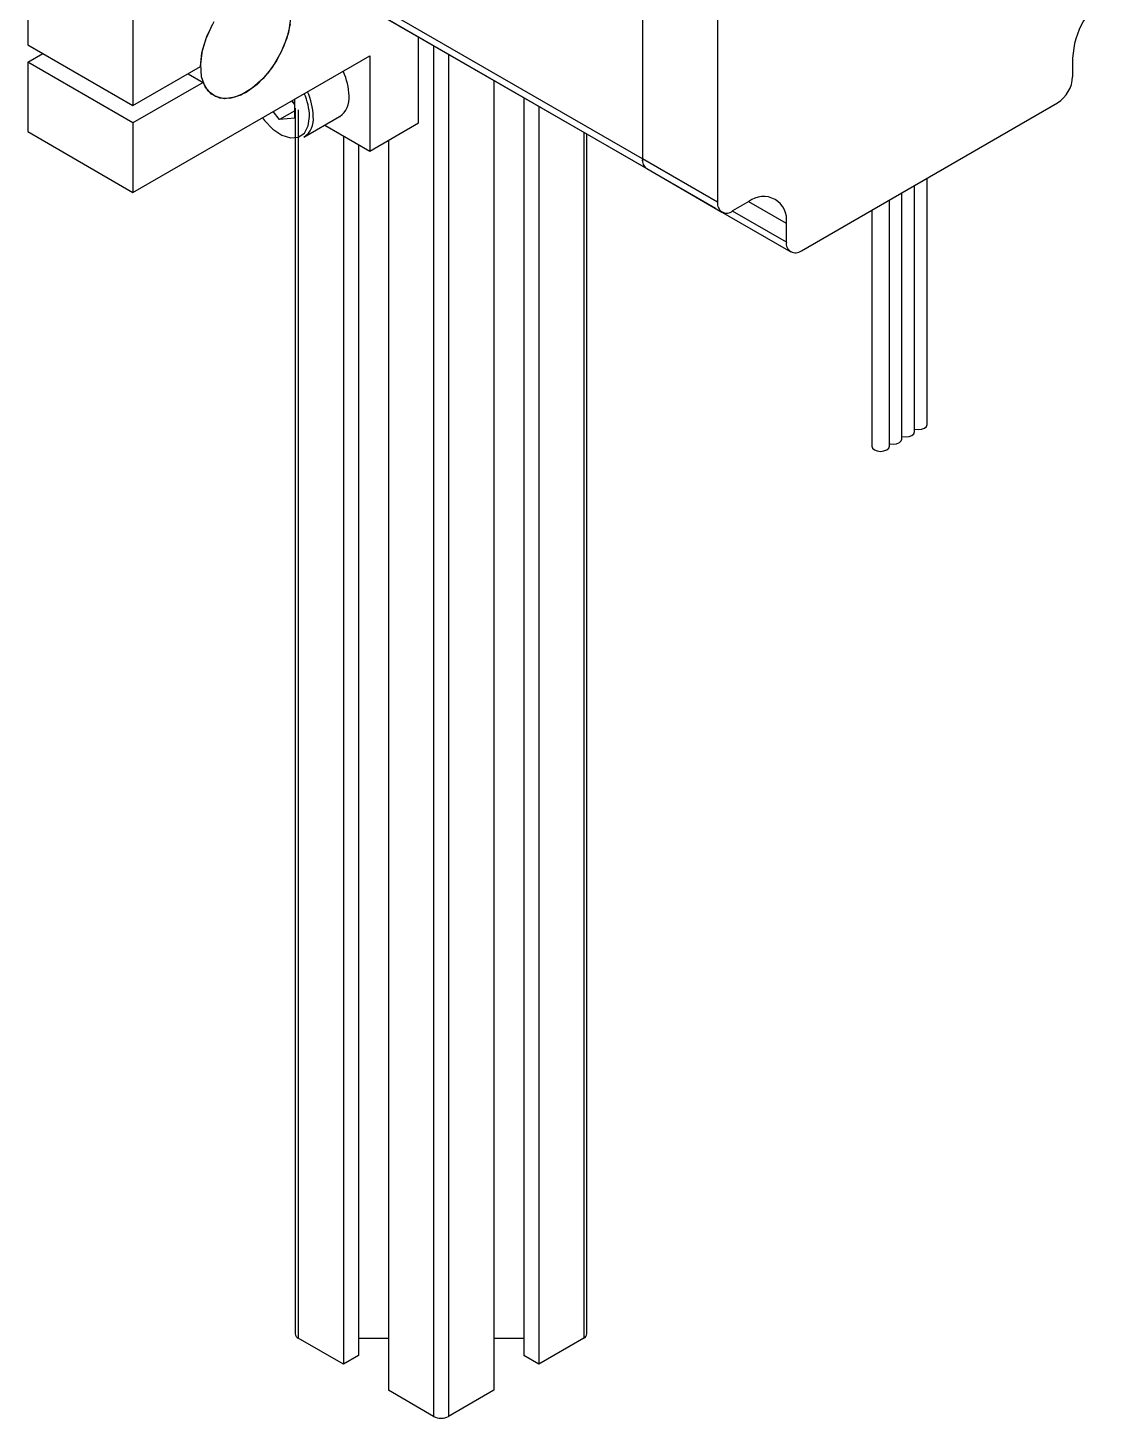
# Model space of a CAD drawing. Header units: millimetres. Extents: x 55 to 11032, y -227 to 3957.
# Drawn here: x 10927.6 to 11029.5, y 1505.1 to 1635.9 of the extents above; entities that cross this region are included whole.
import ezdxf

# ---------------------------------------------------------------- set-up
doc = ezdxf.new("R2010")
doc.units = ezdxf.units.MM
doc.header["$LTSCALE"] = 0.7
doc.layers.get('0').update_dxf_attribs({"color": 255})

msp = doc.modelspace()

# ---------------------------------------------------------------- linework, layer by layer
at = {"color": 7, "linetype": 'Continuous', "lineweight": 25}
for p, q in [((10985.456, 1651.409), (10985.456, 1623.565)), ((10985.463, 1651.405), (10985.463, 1623.561)), ((10992.534, 1647.323), (10992.534, 1619.479)), ((10985.456, 1623.565), (10946.58, 1646.008)), ((10946.994, 1645.092), (10985.871, 1622.649)), ((10927.622, 1642.456), (10927.622, 1634.291)), ((10953.464, 1641.356), (10992.341, 1618.913)), ((10937.521, 1636.741), (10937.521, 1628.576)), ((10964.392, 1626.94), (10964.392, 1635.047)), ((10927.622, 1634.291), (10937.521, 1628.576)), ((10927.622, 1632.658), (10929.036, 1633.474)), ((10937.521, 1626.943), (10927.622, 1632.658)), ((10927.622, 1632.658), (10927.622, 1626.125)), ((10937.521, 1620.41), (10959.795, 1633.269)), ((10959.795, 1633.269), (10959.795, 1624.287)), ((11025.945, 1633.05), (11025.945, 1631.295)), ((10937.521, 1628.576), (10943.885, 1632.25)), ((10942.714, 1631.573), (10944.128, 1630.757)), ((10971.463, 1630.965), (10971.463, 1507.725)), ((10944.128, 1630.757), (10937.521, 1626.943)), ((10952.754, 1628.684), (10952.469, 1629.039)), ((10952.754, 1627.39), (10952.754, 1629.204)), ((10974.291, 1629.333), (10974.291, 1510.991)), ((10975.705, 1628.516), (10975.705, 1510.174)), ((11000.419, 1614.926), (11024.531, 1628.845)), ((10951.31, 1627.261), (10950.701, 1628.019)), ((10952.754, 1628.094), (10951.31, 1627.261)), ((10952.754, 1627.39), (10951.31, 1627.261)), ((10952.785, 1628.334), (10952.785, 1513.032)), ((10953.612, 1625.607), (10956.97, 1627.546)), ((10927.622, 1626.125), (10937.521, 1620.41)), ((10937.521, 1626.943), (10937.521, 1620.41)), ((10955.56, 1626.732), (10959.795, 1624.287)), ((10959.795, 1624.287), (10964.392, 1626.94)), ((10980.241, 1513.032), (10980.241, 1625.898)), ((10957.32, 1625.716), (10957.32, 1510.174)), ((10958.735, 1624.899), (10958.735, 1510.991)), ((10961.563, 1625.307), (10961.563, 1507.725)), ((10992.534, 1619.479), (10985.463, 1623.561)), ((10985.878, 1622.645), (10992.949, 1618.563)), ((11011.067, 1597.893), (11011.067, 1621.073)), ((11012.248, 1598.575), (11012.248, 1621.754)), ((10995.469, 1619.54), (10993.949, 1618.662)), ((11008.705, 1596.53), (11008.705, 1619.709)), ((11009.886, 1597.212), (11009.886, 1620.391)), ((10992.309, 1618.932), (10992.341, 1618.913)), ((10992.316, 1618.928), (10992.348, 1618.909)), ((10992.348, 1618.909), (10999.419, 1614.827)), ((11007.045, 1618.751), (11007.045, 1596.53)), ((10999.004, 1615.742), (10999.004, 1617.498)), ((10957.32, 1510.174), (10953.078, 1512.623)), ((10961.563, 1512.599), (10958.735, 1512.599)), ((10974.291, 1512.599), (10971.463, 1512.599)), ((10979.948, 1512.623), (10975.705, 1510.174)), ((10958.735, 1510.991), (10957.32, 1510.174)), ((10975.705, 1510.174), (10974.291, 1510.991)), ((10965.806, 1505.276), (10961.563, 1507.725)), ((10971.463, 1507.725), (10967.22, 1505.276))]:
    msp.add_line(p, q, dxfattribs=at)
at = {"color": 8, "linetype": 'Continuous', "lineweight": 25}
for p, q in [((10965.806, 1634.231), (10965.806, 1505.276)), ((10967.22, 1633.415), (10967.22, 1505.276)), ((10953.078, 1628.165), (10953.078, 1512.623)), ((10979.948, 1626.067), (10979.948, 1512.623)), ((10999.004, 1617.498), (10995.468, 1619.539)), ((10999.004, 1615.742), (10993.948, 1618.661))]:
    msp.add_line(p, q, dxfattribs=at)
at = {"color": 7, "linetype": 'Continuous', "lineweight": 25, "flags": 128}
for points in [[(10943.885, 1632.25), (10944.015, 1633.525), (10944.395, 1634.873), (10945.003, 1636.209)], [(10952.309, 1636.281), (10951.999, 1634.928), (10951.445, 1633.56), (10950.683, 1632.263), (10949.761, 1631.119), (10948.736, 1630.201), (10947.672, 1629.565), (10946.638, 1629.252), (10945.697, 1629.28), (10944.908, 1629.65), (10944.322, 1630.336), (10943.976, 1631.297), (10943.89, 1632.472), (10944.07, 1633.786), (10944.506, 1635.158), (10945.169, 1636.501)], [(10952.358, 1636.76), (10952.148, 1635.454), (10951.693, 1634.101), (10951.021, 1632.784), (10950.171, 1631.585), (10949.198, 1630.575), (10948.159, 1629.818), (10947.118, 1629.357), (10946.139, 1629.223), (10945.281, 1629.423), (10944.597, 1629.945), (10944.128, 1630.757)], [(11011.067, 1598.141), (11011.1, 1598.132), (11011.418, 1598.096), (11011.735, 1598.132), (11012.005, 1598.236), (11012.185, 1598.392), (11012.248, 1598.575)], [(11008.705, 1596.777), (11008.738, 1596.769), (11009.056, 1596.732), (11009.374, 1596.769), (11009.643, 1596.873), (11009.823, 1597.028), (11009.886, 1597.212)], [(11009.886, 1597.459), (11009.919, 1597.451), (11010.237, 1597.414), (11010.554, 1597.451), (11010.824, 1597.554), (11011.004, 1597.71), (11011.067, 1597.893)], [(11007.045, 1596.53), (11007.108, 1596.346), (11007.288, 1596.191)], [(11007.288, 1596.191), (11007.557, 1596.087), (11007.875, 1596.051), (11008.193, 1596.087), (11008.462, 1596.191), (11008.642, 1596.346), (11008.705, 1596.53)]]:
    msp.add_lwpolyline(points, dxfattribs=at)
at = {"color": 8, "linetype": 'Continuous', "lineweight": 25, "flags": 128}
msp.add_lwpolyline([(10949.695, 1627.438), (10949.896, 1627.174), (10950.681, 1626.365), (10951.521, 1625.807), (10952.343, 1625.549), (10953.074, 1625.614), (10953.647, 1625.997), (10954.013, 1626.663), (10954.139, 1627.553)], dxfattribs=at)
at = {"color": 7, "linetype": 'Continuous', "lineweight": 25}
for centre, radius, start, end in [((11033.621, 1632.701), 7.684, 122.60548, 177.39452), ((10951.873, 1629.298), 5.981, 1.86266, 24.38399), ((11022.875, 1631.435), 3.074, 302.60548, 357.39452), ((10948.492, 1627.355), 6.003, 1.89206, 24.93875), ((10954.605, 1630.955), 2.865, 221.89611, 229.74016), ((10955.781, 1629.257), 2.083, 304.82234, 6.48984), ((10952.422, 1627.318), 2.083, 304.82234, 6.48984), ((10986.408, 1623.444), 0.959, 172.74417, 235.94365), ((10986.415, 1623.44), 0.959, 172.74417, 235.94365), ((10993.397, 1619.339), 0.873, 170.78596, 309.20329), ((10996.849, 1617.848), 2.184, 350.78596, 129.20329), ((10999.867, 1615.602), 0.873, 170.78596, 309.20329), ((10953.285, 1513.082), 0.503, 185.6948, 245.62534), ((10979.74, 1513.082), 0.503, 294.37466, 354.3052), ((10966.513, 1506.641), 1.537, 242.60967, 297.39033)]:
    msp.add_arc(centre, radius, start, end, dxfattribs=at)
at = {"color": 8, "linetype": 'Continuous', "lineweight": 25}
msp.add_arc((10948.506, 1627.369), 5.635, 1.87168, 24.55284, dxfattribs=at)

doc.saveas('drawing.dxf')
